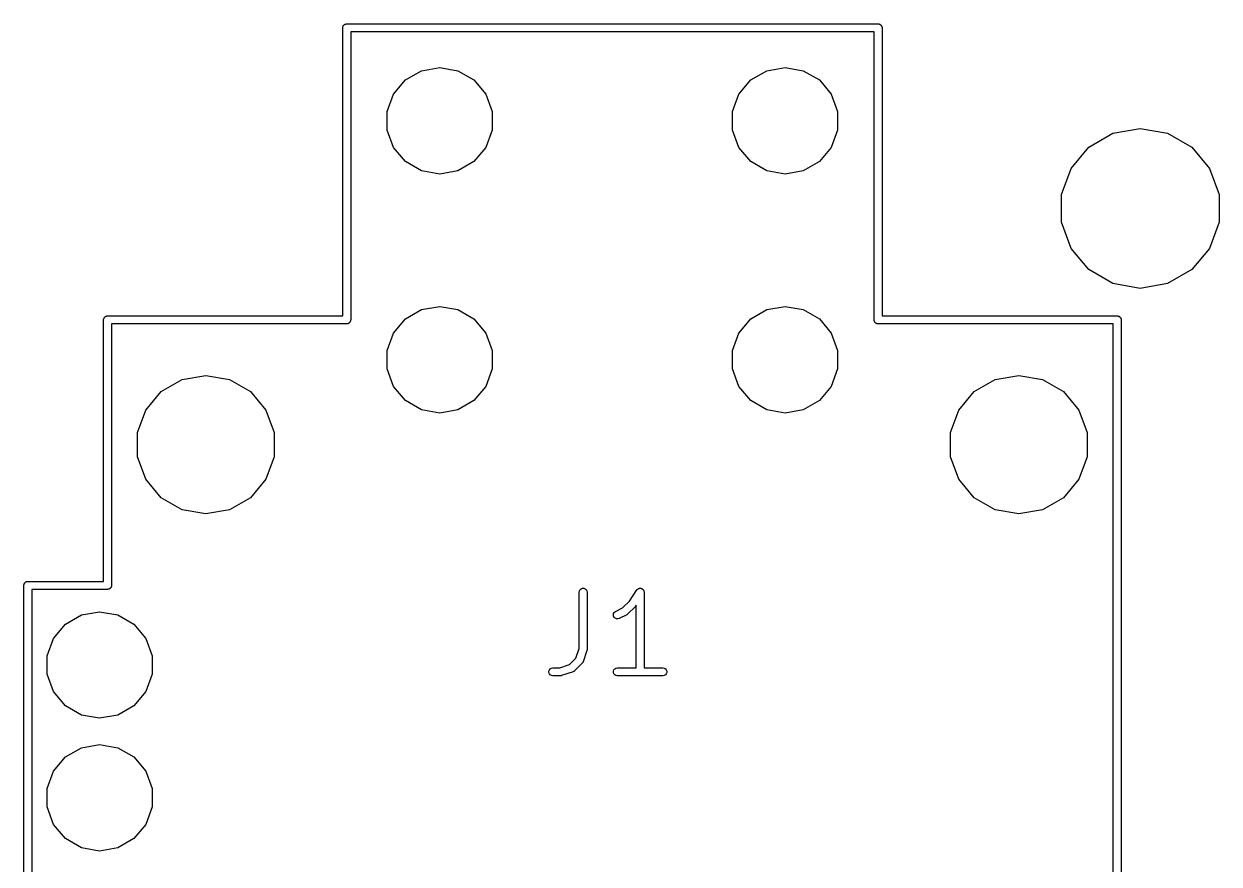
# Model space of a CAD drawing. Extents: x 94.7 to 182.4, y -163.6 to -70.2.
# Drawn here: x 152.93 to 175.42, y -146.25 to -130.43 of the extents above; entities that cross this region are included whole.
import ezdxf

# ---------------------------------------------------------------- set-up
doc = ezdxf.new("R2010")
doc.units = 0
doc.header["$MEASUREMENT"] = 0
doc.layers.add('BLACK', color=7, linetype='CONTINUOUS')

msp = doc.modelspace()

# ---------------------------------------------------------------- linework, layer by layer
at = {"layer": 'Black'}
for p, q in [((158.935, -130.463), (158.939, -130.457)), ((158.939, -130.457), (158.943, -130.452)), ((158.943, -130.452), (158.948, -130.448)), ((158.948, -130.448), (158.952, -130.443)), ((158.952, -130.443), (158.957, -130.439)), ((158.957, -130.439), (158.963, -130.435)), ((158.963, -130.435), (158.969, -130.433)), ((158.969, -130.433), (158.974, -130.43)), ((158.974, -130.43), (158.981, -130.428)), ((158.981, -130.428), (158.987, -130.426)), ((158.987, -130.426), (158.994, -130.426)), ((158.994, -130.426), (159, -130.425)), ((159, -130.425), (169, -130.425)), ((169, -130.425), (169.006, -130.426)), ((169.006, -130.426), (169.013, -130.426)), ((169.013, -130.426), (169.019, -130.428)), ((169.019, -130.428), (169.026, -130.43)), ((169.026, -130.43), (169.031, -130.433)), ((169.031, -130.433), (169.038, -130.435)), ((169.038, -130.435), (169.043, -130.439)), ((169.043, -130.439), (169.048, -130.443)), ((169.048, -130.443), (169.052, -130.448)), ((169.052, -130.448), (169.057, -130.452)), ((169.057, -130.452), (169.061, -130.457)), ((169.061, -130.457), (169.065, -130.463)), ((158.925, -130.5), (158.926, -130.494)), ((158.925, -135.925), (158.925, -130.5)), ((158.926, -130.487), (158.928, -130.481)), ((158.926, -130.494), (158.926, -130.487)), ((158.928, -130.481), (158.93, -130.474)), ((158.93, -130.474), (158.933, -130.469)), ((158.933, -130.469), (158.935, -130.463)), ((168.925, -130.575), (159.075, -130.575)), ((159.075, -130.575), (159.075, -136)), ((168.925, -136), (168.925, -130.575)), ((169.065, -130.463), (169.067, -130.469)), ((169.067, -130.469), (169.07, -130.474)), ((169.07, -130.474), (169.072, -130.481)), ((169.072, -130.481), (169.074, -130.487)), ((169.074, -130.487), (169.074, -130.494)), ((169.074, -130.494), (169.075, -130.5)), ((169.075, -130.5), (169.075, -135.925)), ((160.105, -131.481), (160.407, -131.307)), ((160.407, -131.307), (160.75, -131.246)), ((160.75, -131.246), (161.093, -131.307)), ((161.093, -131.307), (161.395, -131.481)), ((166.605, -131.481), (166.907, -131.307)), ((166.907, -131.307), (167.25, -131.246)), ((167.25, -131.246), (167.593, -131.307)), ((167.593, -131.307), (167.895, -131.481)), ((159.881, -131.748), (160.105, -131.481)), ((161.395, -131.481), (161.619, -131.748)), ((166.381, -131.748), (166.605, -131.481)), ((167.895, -131.481), (168.119, -131.748)), ((159.761, -132.076), (159.881, -131.748)), ((161.619, -131.748), (161.739, -132.076)), ((166.261, -132.076), (166.381, -131.748)), ((168.119, -131.748), (168.239, -132.076)), ((159.761, -132.424), (159.761, -132.076)), ((161.739, -132.076), (161.739, -132.424)), ((166.261, -132.424), (166.261, -132.076)), ((168.239, -132.076), (168.239, -132.424)), ((159.881, -132.752), (159.761, -132.424)), ((161.739, -132.424), (161.619, -132.752)), ((166.381, -132.752), (166.261, -132.424)), ((168.239, -132.424), (168.119, -132.752)), ((173.42, -132.485), (173.935, -132.394)), ((173.935, -132.394), (174.45, -132.485)), ((172.967, -132.747), (173.42, -132.485)), ((174.45, -132.485), (174.903, -132.747)), ((160.105, -133.019), (159.881, -132.752)), ((161.619, -132.752), (161.395, -133.019)), ((166.605, -133.019), (166.381, -132.752)), ((168.119, -132.752), (167.895, -133.019)), ((172.631, -133.147), (172.967, -132.747)), ((174.903, -132.747), (175.239, -133.147)), ((160.407, -133.193), (160.105, -133.019)), ((161.395, -133.019), (161.093, -133.193)), ((166.907, -133.193), (166.605, -133.019)), ((167.895, -133.019), (167.593, -133.193)), ((172.452, -133.639), (172.631, -133.147)), ((175.239, -133.147), (175.418, -133.639)), ((160.75, -133.254), (160.407, -133.193)), ((161.093, -133.193), (160.75, -133.254)), ((167.25, -133.254), (166.907, -133.193)), ((167.593, -133.193), (167.25, -133.254)), ((172.452, -134.161), (172.452, -133.639)), ((175.418, -133.639), (175.418, -134.161)), ((172.631, -134.653), (172.452, -134.161)), ((175.418, -134.161), (175.239, -134.653)), ((172.967, -135.053), (172.631, -134.653)), ((175.239, -134.653), (174.903, -135.053)), ((173.42, -135.315), (172.967, -135.053)), ((174.903, -135.053), (174.45, -135.315)), ((173.935, -135.406), (173.42, -135.315)), ((174.45, -135.315), (173.935, -135.406)), ((160.105, -135.981), (160.407, -135.807)), ((160.407, -135.807), (160.75, -135.746)), ((160.75, -135.746), (161.093, -135.807)), ((161.093, -135.807), (161.395, -135.981)), ((166.605, -135.981), (166.907, -135.807)), ((166.907, -135.807), (167.25, -135.746)), ((167.25, -135.746), (167.593, -135.807)), ((167.593, -135.807), (167.895, -135.981)), ((154.425, -136), (154.426, -135.994)), ((154.425, -140.925), (154.425, -136)), ((154.426, -135.987), (154.428, -135.981)), ((154.426, -135.994), (154.426, -135.987)), ((154.428, -135.981), (154.43, -135.974)), ((154.43, -135.974), (154.433, -135.969)), ((154.433, -135.969), (154.435, -135.963)), ((154.435, -135.963), (154.439, -135.957)), ((154.439, -135.957), (154.443, -135.952)), ((154.443, -135.952), (154.448, -135.948)), ((154.448, -135.948), (154.452, -135.943)), ((154.452, -135.943), (154.457, -135.939)), ((154.457, -135.939), (154.463, -135.935)), ((154.463, -135.935), (154.469, -135.933)), ((154.469, -135.933), (154.474, -135.93)), ((154.474, -135.93), (154.481, -135.928)), ((154.481, -135.928), (154.487, -135.926)), ((154.487, -135.926), (154.494, -135.926)), ((154.494, -135.926), (154.5, -135.925)), ((154.5, -135.925), (158.925, -135.925)), ((159, -136.075), (154.575, -136.075)), ((154.575, -136.075), (154.575, -141)), ((159.006, -136.074), (159, -136.075)), ((159.013, -136.074), (159.006, -136.074)), ((159.019, -136.072), (159.013, -136.074)), ((159.026, -136.07), (159.019, -136.072)), ((159.031, -136.067), (159.026, -136.07)), ((159.038, -136.065), (159.031, -136.067)), ((159.043, -136.061), (159.038, -136.065)), ((159.048, -136.057), (159.043, -136.061)), ((159.052, -136.052), (159.048, -136.057)), ((159.057, -136.048), (159.052, -136.052)), ((159.061, -136.043), (159.057, -136.048)), ((159.065, -136.038), (159.061, -136.043)), ((159.067, -136.031), (159.065, -136.038)), ((159.07, -136.026), (159.067, -136.031)), ((159.072, -136.019), (159.07, -136.026)), ((159.074, -136.013), (159.072, -136.019)), ((159.075, -136), (159.074, -136.006)), ((159.074, -136.006), (159.074, -136.013)), ((159.881, -136.248), (160.105, -135.981)), ((161.395, -135.981), (161.619, -136.248)), ((166.381, -136.248), (166.605, -135.981)), ((167.895, -135.981), (168.119, -136.248)), ((168.926, -136.006), (168.925, -136)), ((168.926, -136.013), (168.926, -136.006)), ((168.928, -136.019), (168.926, -136.013)), ((168.93, -136.026), (168.928, -136.019)), ((168.933, -136.031), (168.93, -136.026)), ((168.935, -136.038), (168.933, -136.031)), ((168.939, -136.043), (168.935, -136.038)), ((168.943, -136.048), (168.939, -136.043)), ((168.948, -136.052), (168.943, -136.048)), ((168.952, -136.057), (168.948, -136.052)), ((168.957, -136.061), (168.952, -136.057)), ((168.963, -136.065), (168.957, -136.061)), ((168.969, -136.067), (168.963, -136.065)), ((168.974, -136.07), (168.969, -136.067)), ((168.981, -136.072), (168.974, -136.07)), ((168.987, -136.074), (168.981, -136.072)), ((168.994, -136.074), (168.987, -136.074)), ((169, -136.075), (168.994, -136.074)), ((173.425, -136.075), (169, -136.075)), ((169.075, -135.925), (173.5, -135.925)), ((173.425, -153.925), (173.425, -136.075)), ((173.5, -135.925), (173.506, -135.926)), ((173.506, -135.926), (173.513, -135.926)), ((173.513, -135.926), (173.519, -135.928)), ((173.519, -135.928), (173.526, -135.93)), ((173.526, -135.93), (173.531, -135.933)), ((173.531, -135.933), (173.538, -135.935)), ((173.538, -135.935), (173.543, -135.939)), ((173.543, -135.939), (173.548, -135.943)), ((173.548, -135.943), (173.552, -135.948)), ((173.552, -135.948), (173.557, -135.952)), ((173.557, -135.952), (173.561, -135.957)), ((173.561, -135.957), (173.565, -135.963)), ((173.565, -135.963), (173.567, -135.969)), ((173.567, -135.969), (173.57, -135.974)), ((173.57, -135.974), (173.572, -135.981)), ((173.572, -135.981), (173.574, -135.987)), ((173.574, -135.987), (173.574, -135.994)), ((173.574, -135.994), (173.575, -136)), ((173.575, -136), (173.575, -154)), ((159.761, -136.576), (159.881, -136.248)), ((161.619, -136.248), (161.739, -136.576)), ((166.261, -136.576), (166.381, -136.248)), ((168.119, -136.248), (168.239, -136.576)), ((159.761, -136.924), (159.761, -136.576)), ((161.739, -136.576), (161.739, -136.924)), ((166.261, -136.924), (166.261, -136.576)), ((168.239, -136.576), (168.239, -136.924)), ((159.881, -137.252), (159.761, -136.924)), ((161.739, -136.924), (161.619, -137.252)), ((166.381, -137.252), (166.261, -136.924)), ((168.239, -136.924), (168.119, -137.252)), ((155.511, -137.35), (155.904, -137.124)), ((155.904, -137.124), (156.35, -137.045)), ((156.35, -137.045), (156.796, -137.124)), ((156.796, -137.124), (157.189, -137.35)), ((170.811, -137.35), (171.204, -137.124)), ((171.204, -137.124), (171.65, -137.045)), ((171.65, -137.045), (172.096, -137.124)), ((172.096, -137.124), (172.489, -137.35)), ((155.22, -137.698), (155.511, -137.35)), ((157.189, -137.35), (157.48, -137.698)), ((160.105, -137.519), (159.881, -137.252)), ((161.619, -137.252), (161.395, -137.519)), ((166.605, -137.519), (166.381, -137.252)), ((168.119, -137.252), (167.895, -137.519)), ((170.52, -137.698), (170.811, -137.35)), ((172.489, -137.35), (172.78, -137.698)), ((160.407, -137.693), (160.105, -137.519)), ((161.395, -137.519), (161.093, -137.693)), ((166.907, -137.693), (166.605, -137.519)), ((167.895, -137.519), (167.593, -137.693)), ((155.065, -138.123), (155.22, -137.698)), ((157.48, -137.698), (157.635, -138.123)), ((160.75, -137.754), (160.407, -137.693)), ((161.093, -137.693), (160.75, -137.754)), ((167.25, -137.754), (166.907, -137.693)), ((167.593, -137.693), (167.25, -137.754)), ((170.365, -138.123), (170.52, -137.698)), ((172.78, -137.698), (172.935, -138.123)), ((155.065, -138.577), (155.065, -138.123)), ((157.635, -138.123), (157.635, -138.577)), ((170.365, -138.577), (170.365, -138.123)), ((172.935, -138.123), (172.935, -138.577)), ((155.22, -139.002), (155.065, -138.577)), ((157.635, -138.577), (157.48, -139.002)), ((170.52, -139.002), (170.365, -138.577)), ((172.935, -138.577), (172.78, -139.002)), ((155.511, -139.35), (155.22, -139.002)), ((157.48, -139.002), (157.189, -139.35)), ((170.811, -139.35), (170.52, -139.002)), ((172.78, -139.002), (172.489, -139.35)), ((155.904, -139.576), (155.511, -139.35)), ((157.189, -139.35), (156.796, -139.576)), ((171.204, -139.576), (170.811, -139.35)), ((172.489, -139.35), (172.096, -139.576)), ((156.35, -139.655), (155.904, -139.576)), ((156.796, -139.576), (156.35, -139.655)), ((171.65, -139.655), (171.204, -139.576)), ((172.096, -139.576), (171.65, -139.655)), ((152.925, -141), (152.926, -140.994)), ((152.925, -149), (152.925, -141)), ((152.926, -140.987), (152.928, -140.981)), ((152.926, -140.994), (152.926, -140.987)), ((152.928, -140.981), (152.93, -140.974)), ((152.93, -140.974), (152.933, -140.969)), ((152.933, -140.969), (152.935, -140.963)), ((152.935, -140.963), (152.939, -140.957)), ((152.939, -140.957), (152.943, -140.952)), ((152.943, -140.952), (152.948, -140.948)), ((152.948, -140.948), (152.952, -140.943)), ((152.952, -140.943), (152.957, -140.939)), ((152.957, -140.939), (152.963, -140.935)), ((152.963, -140.935), (152.969, -140.933)), ((152.969, -140.933), (152.974, -140.93)), ((152.974, -140.93), (152.981, -140.928)), ((152.981, -140.928), (152.987, -140.926)), ((152.987, -140.926), (152.994, -140.926)), ((152.994, -140.926), (153, -140.925)), ((153, -140.925), (154.425, -140.925)), ((154.567, -141.031), (154.565, -141.038)), ((154.57, -141.026), (154.567, -141.031)), ((154.572, -141.019), (154.57, -141.026)), ((154.574, -141.013), (154.572, -141.019)), ((154.575, -141), (154.574, -141.006)), ((154.574, -141.006), (154.574, -141.013)), ((154.5, -141.075), (153.075, -141.075)), ((153.075, -141.075), (153.075, -148.925)), ((154.506, -141.074), (154.5, -141.075)), ((154.513, -141.074), (154.506, -141.074)), ((154.519, -141.072), (154.513, -141.074)), ((154.526, -141.07), (154.519, -141.072)), ((154.531, -141.067), (154.526, -141.07)), ((154.538, -141.065), (154.531, -141.067)), ((154.543, -141.061), (154.538, -141.065)), ((154.548, -141.057), (154.543, -141.061)), ((154.552, -141.052), (154.548, -141.057)), ((154.557, -141.048), (154.552, -141.052)), ((154.561, -141.043), (154.557, -141.048)), ((154.565, -141.038), (154.561, -141.043)), ((163.375, -141.129), (163.38, -141.103)), ((163.375, -142.188), (163.375, -141.129)), ((163.38, -141.103), (163.393, -141.08)), ((163.393, -141.08), (163.413, -141.064)), ((163.413, -141.064), (163.437, -141.055)), ((163.437, -141.055), (163.463, -141.055)), ((163.463, -141.055), (163.488, -141.064)), ((163.488, -141.064), (163.507, -141.08)), ((163.507, -141.08), (163.52, -141.103)), ((163.52, -141.103), (163.525, -141.129)), ((163.525, -141.129), (163.525, -142.2)), ((164.32, -141.295), (164.459, -141.087)), ((164.459, -141.087), (164.462, -141.084)), ((164.462, -141.084), (164.464, -141.08)), ((164.464, -141.08), (164.471, -141.075)), ((164.471, -141.075), (164.477, -141.068)), ((164.477, -141.068), (164.481, -141.066)), ((164.481, -141.066), (164.484, -141.064)), ((164.484, -141.064), (164.492, -141.061)), ((164.492, -141.061), (164.5, -141.057)), ((164.5, -141.057), (164.504, -141.056)), ((164.504, -141.056), (164.508, -141.055)), ((164.508, -141.055), (164.517, -141.055)), ((164.517, -141.055), (164.526, -141.054)), ((164.526, -141.054), (164.53, -141.055)), ((164.53, -141.055), (164.534, -141.055)), ((164.534, -141.055), (164.543, -141.058)), ((164.543, -141.058), (164.552, -141.06)), ((164.552, -141.06), (164.555, -141.062)), ((164.555, -141.062), (164.559, -141.064)), ((164.559, -141.064), (164.566, -141.069)), ((164.566, -141.069), (164.573, -141.074)), ((164.573, -141.074), (164.576, -141.078)), ((164.576, -141.078), (164.579, -141.08)), ((164.579, -141.08), (164.583, -141.088)), ((164.583, -141.088), (164.589, -141.095)), ((164.589, -141.095), (164.59, -141.099)), ((164.59, -141.099), (164.592, -141.103)), ((164.592, -141.103), (164.593, -141.112)), ((164.593, -141.112), (164.596, -141.12)), ((164.596, -141.12), (164.596, -141.124)), ((164.596, -141.124), (164.596, -141.129)), ((164.596, -141.129), (164.596, -142.554)), ((164.059, -141.49), (164.191, -141.424)), ((164.191, -141.424), (164.32, -141.295)), ((164.432, -141.396), (164.289, -141.539)), ((164.436, -141.39), (164.432, -141.396)), ((164.441, -141.384), (164.436, -141.39)), ((164.446, -141.376), (164.441, -141.384)), ((164.446, -142.554), (164.446, -141.376)), ((153.705, -141.731), (154.007, -141.557)), ((154.007, -141.557), (154.35, -141.496)), ((154.35, -141.496), (154.693, -141.557)), ((154.693, -141.557), (154.995, -141.731)), ((164.018, -141.553), (164.024, -141.527)), ((164.021, -141.579), (164.018, -141.553)), ((164.033, -141.602), (164.021, -141.579)), ((164.024, -141.527), (164.038, -141.506)), ((164.052, -141.62), (164.033, -141.602)), ((164.038, -141.506), (164.059, -141.49)), ((164.075, -141.63), (164.052, -141.62)), ((164.101, -141.632), (164.075, -141.63)), ((164.126, -141.624), (164.101, -141.632)), ((164.269, -141.553), (164.126, -141.624)), ((164.279, -141.546), (164.269, -141.553)), ((164.289, -141.539), (164.279, -141.546)), ((153.481, -141.998), (153.705, -141.731)), ((154.995, -141.731), (155.219, -141.998)), ((153.361, -142.326), (153.481, -141.998)), ((155.219, -141.998), (155.339, -142.326)), ((153.361, -142.674), (153.361, -142.326)), ((155.339, -142.326), (155.339, -142.674)), ((163.195, -142.492), (163.313, -142.374)), ((163.313, -142.374), (163.375, -142.188)), ((163.521, -142.224), (163.45, -142.438)), ((163.523, -142.212), (163.521, -142.224)), ((163.525, -142.2), (163.523, -142.212)), ((162.805, -142.616), (162.814, -142.591)), ((162.814, -142.591), (162.83, -142.571)), ((162.83, -142.571), (162.853, -142.558)), ((162.853, -142.558), (162.879, -142.554)), ((162.879, -142.554), (163.009, -142.554)), ((163.009, -142.554), (163.195, -142.492)), ((163.432, -142.467), (163.289, -142.61)), ((163.434, -142.464), (163.432, -142.467)), ((163.437, -142.461), (163.434, -142.464)), ((163.442, -142.453), (163.437, -142.461)), ((163.447, -142.446), (163.442, -142.453)), ((163.448, -142.442), (163.447, -142.446)), ((163.45, -142.438), (163.448, -142.442)), ((164.019, -142.616), (164.028, -142.591)), ((164.028, -142.591), (164.045, -142.571)), ((164.045, -142.571), (164.067, -142.558)), ((164.067, -142.558), (164.093, -142.554)), ((164.093, -142.554), (164.446, -142.554)), ((164.596, -142.554), (164.95, -142.554)), ((164.95, -142.554), (164.976, -142.558)), ((164.976, -142.558), (164.998, -142.571)), ((164.998, -142.571), (165.015, -142.591)), ((165.015, -142.591), (165.024, -142.616)), ((153.481, -143.002), (153.361, -142.674)), ((155.339, -142.674), (155.219, -143.002)), ((162.805, -142.642), (162.805, -142.616)), ((162.814, -142.666), (162.805, -142.642)), ((162.83, -142.686), (162.814, -142.666)), ((162.853, -142.699), (162.83, -142.686)), ((162.879, -142.704), (162.853, -142.699)), ((163.021, -142.704), (162.879, -142.704)), ((163.033, -142.701), (163.021, -142.704)), ((163.045, -142.7), (163.033, -142.701)), ((163.259, -142.628), (163.045, -142.7)), ((163.263, -142.626), (163.259, -142.628)), ((163.267, -142.625), (163.263, -142.626)), ((163.275, -142.62), (163.267, -142.625)), ((163.282, -142.616), (163.275, -142.62)), ((163.285, -142.613), (163.282, -142.616)), ((163.289, -142.61), (163.285, -142.613)), ((164.019, -142.642), (164.019, -142.616)), ((164.028, -142.666), (164.019, -142.642)), ((164.045, -142.686), (164.028, -142.666)), ((164.067, -142.699), (164.045, -142.686)), ((164.093, -142.704), (164.067, -142.699)), ((164.95, -142.704), (164.093, -142.704)), ((164.976, -142.699), (164.95, -142.704)), ((164.998, -142.686), (164.976, -142.699)), ((165.015, -142.666), (164.998, -142.686)), ((165.024, -142.642), (165.015, -142.666)), ((165.024, -142.616), (165.024, -142.642)), ((153.705, -143.269), (153.481, -143.002)), ((155.219, -143.002), (154.995, -143.269)), ((154.007, -143.443), (153.705, -143.269)), ((154.995, -143.269), (154.693, -143.443)), ((154.35, -143.504), (154.007, -143.443)), ((154.693, -143.443), (154.35, -143.504)), ((153.705, -144.231), (154.007, -144.057)), ((154.007, -144.057), (154.35, -143.996)), ((154.35, -143.996), (154.693, -144.057)), ((154.693, -144.057), (154.995, -144.231)), ((153.481, -144.498), (153.705, -144.231)), ((154.995, -144.231), (155.219, -144.498)), ((153.361, -144.826), (153.481, -144.498)), ((155.219, -144.498), (155.339, -144.826)), ((153.361, -145.174), (153.361, -144.826)), ((155.339, -144.826), (155.339, -145.174)), ((153.481, -145.502), (153.361, -145.174)), ((155.339, -145.174), (155.219, -145.502)), ((153.705, -145.769), (153.481, -145.502)), ((155.219, -145.502), (154.995, -145.769)), ((154.007, -145.943), (153.705, -145.769)), ((154.35, -146.004), (154.007, -145.943)), ((154.693, -145.943), (154.35, -146.004)), ((154.995, -145.769), (154.693, -145.943))]:
    msp.add_line(p, q, dxfattribs=at)

doc.saveas('drawing.dxf')
